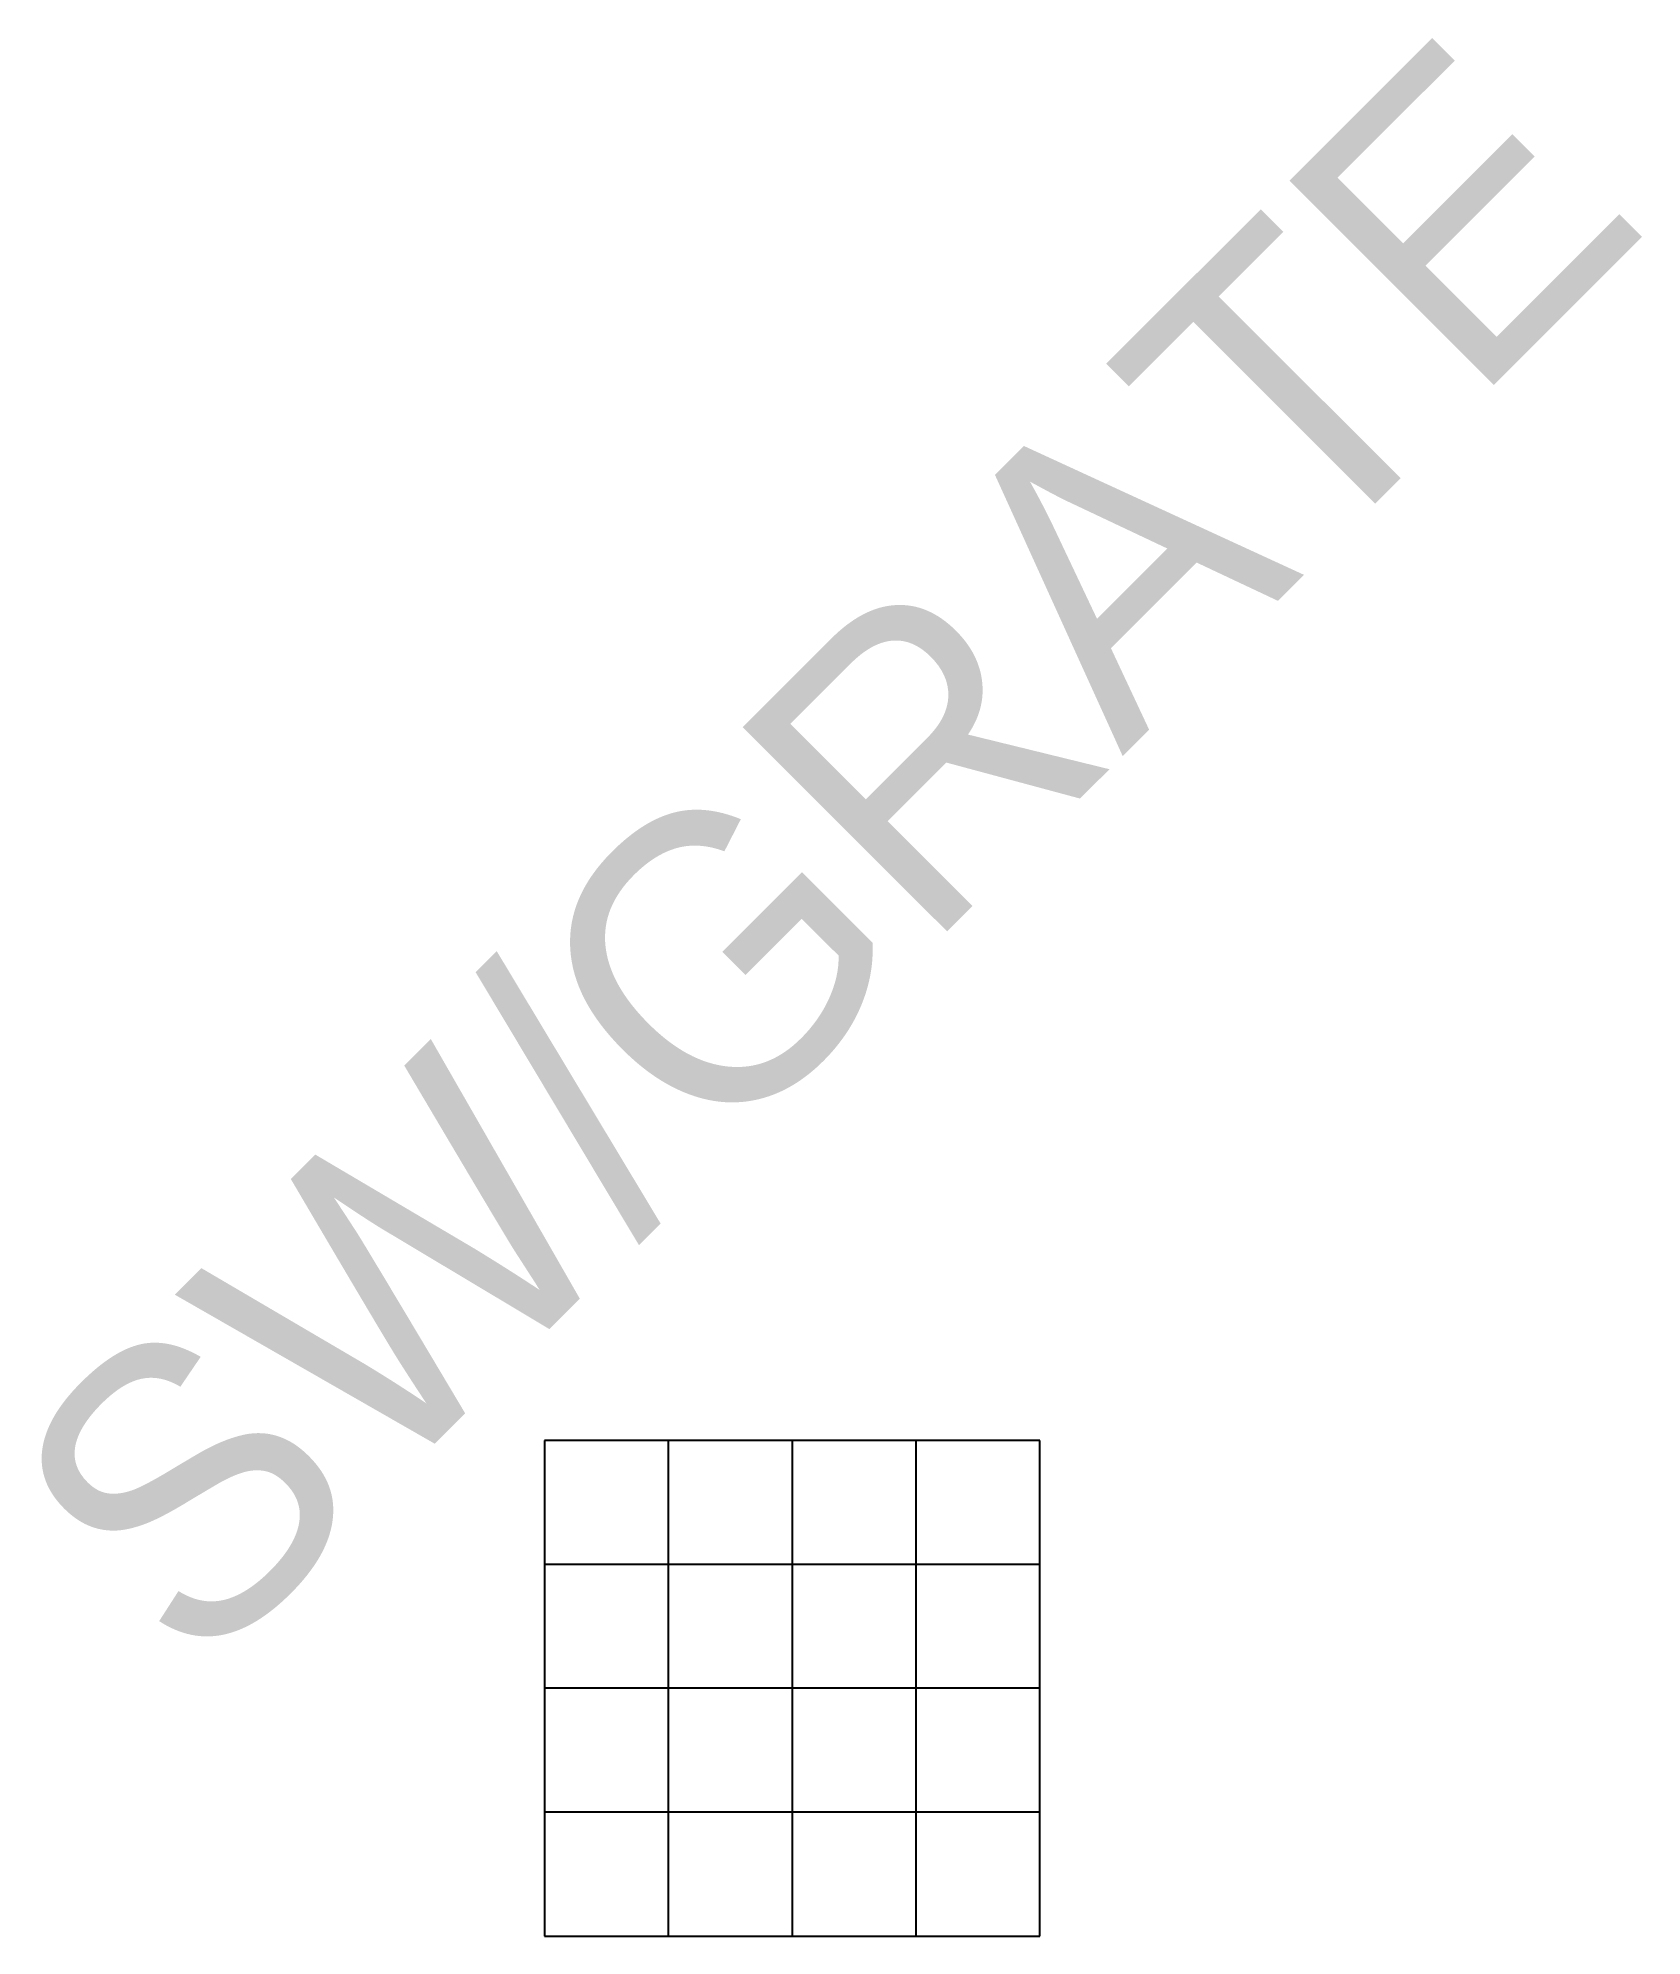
# Model space of a CAD drawing. Extents: x -0.91 to 1.03, y -0.3 to 2.
import ezdxf

# ---------------------------------------------------------------- set-up
doc = ezdxf.new("R2010")
doc.units = 0
doc.header["$MEASUREMENT"] = 0
doc.layers.add('CELL_SG_STORMWATERGRATE', color=7, linetype='Continuous')

msp = doc.modelspace()

# ---------------------------------------------------------------- linework, layer by layer
at = {"layer": 'CELL_SG_STORMWATERGRATE', "color": 7}
for p, q in [((0.3, 0.3), (-0.3, 0.3)), ((-0.3, 0.3), (-0.3, -0.3)), ((-0.15, 0.3), (-0.15, -0.3)), ((0, 0.3), (0, -0.3)), ((0.15, -0.3), (0.15, 0.3)), ((0.3, -0.3), (0.3, 0.3)), ((0.3, 0.15), (-0.3, 0.15)), ((0.3, 0), (-0.3, 0)), ((0.3, -0.15), (-0.3, -0.15)), ((-0.3, -0.3), (0.3, -0.3))]:
    msp.add_line(p, q, dxfattribs=at)

# ---------------------------------------------------------------- texts
msp.add_text('SW/GRATE', height=0.35, rotation=45, dxfattribs=at).set_placement((-0.722, 0.007))

doc.saveas('drawing.dxf')
